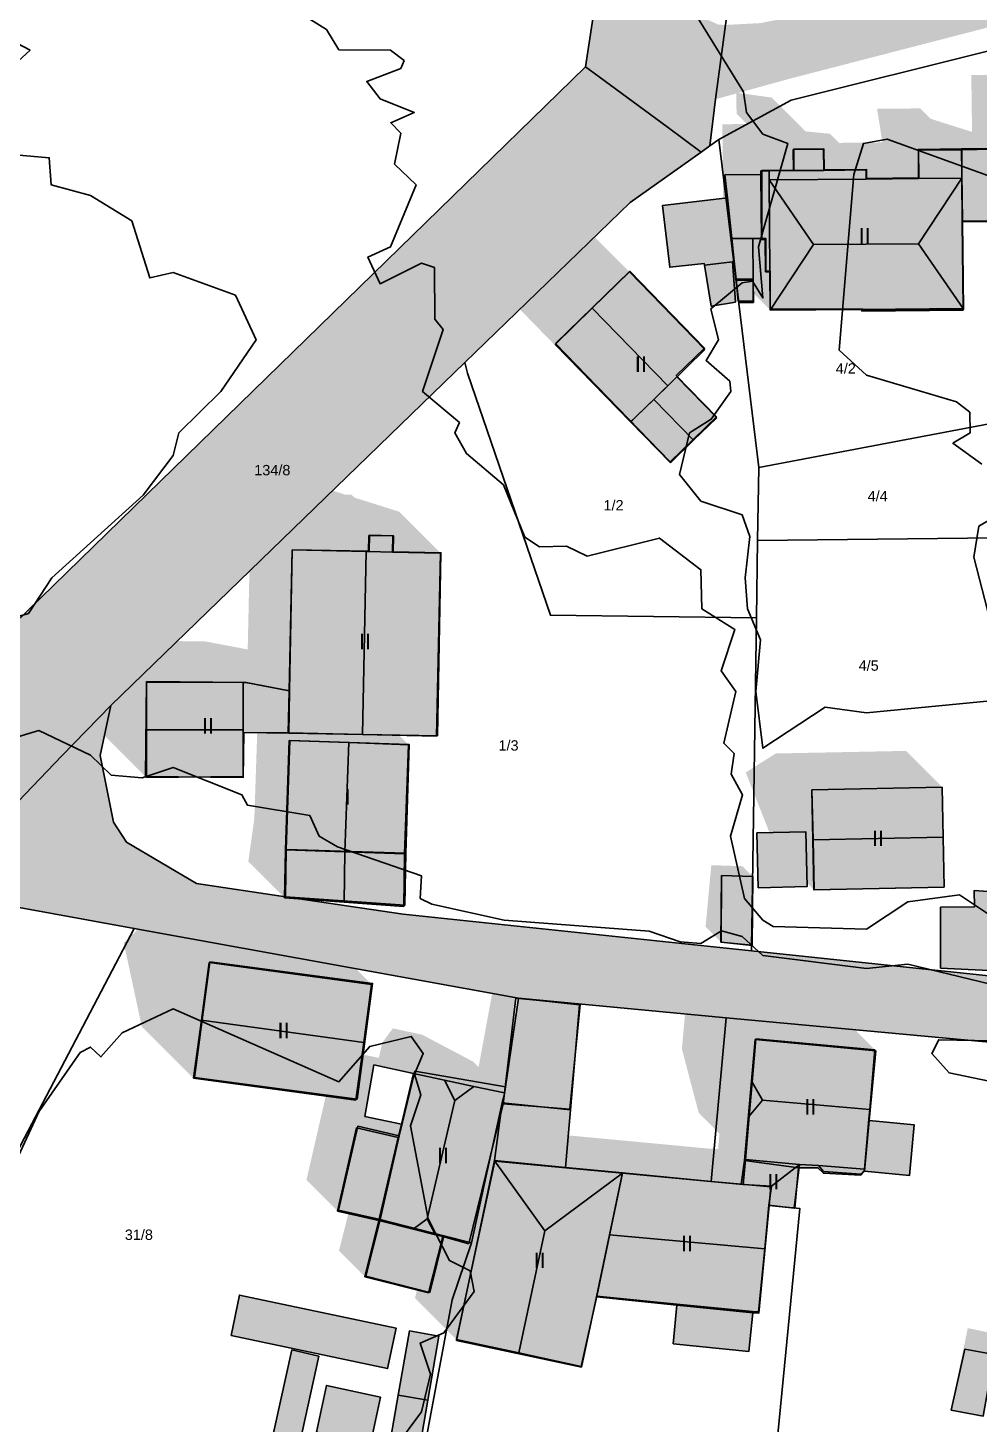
# Model space of a CAD drawing. Header units: millimetres. Extents: x 238 to 3518, y -74 to 2735.
# Drawn here: x 1618.5 to 1710.4, y 1502.4 to 1637.4 of the extents above; entities that cross this region are included whole.
import ezdxf
from ezdxf.enums import TextEntityAlignment as Align

# ---------------------------------------------------------------- set-up
doc = ezdxf.new("R2010")
doc.units = ezdxf.units.MM
for name, color, linetype in [('LP_Flurstueck_bez', 7, 'Continuous'), ('LP_Flurstuecke', 8, 'Continuous'), ('LP_Gebaeude_Dachaufsicht', 9, 'Continuous'), ('LP_Gebaeude_Dachschatten', 253, 'Continuous'), ('LP_Gebaeude_F', 254, 'Continuous'), ('LP_Gebaeude_Geschosszahl', 7, 'Continuous'), ('LP_Gebaeude_Schatten', 7, 'Continuous'), ('LP_Gebaeude_U', 7, 'Continuous'), ('LP_Topographie_Hoehenlinien', 8, 'Continuous'), ('LP_Verkehr_Strassen', 9, 'Continuous'), ('LP_Verkehr_Wege_Plaetze', 252, 'Continuous')]:
    doc.layers.add(name, color=color, linetype=linetype)
doc.styles.get("Standard").update_dxf_attribs({"font": 'arial.ttf'})

msp = doc.modelspace()

# ---------------------------------------------------------------- hatches: boundary and pattern name
at = {"layer": 'LP_Gebaeude_Dachschatten'}
for points in [[(1694.42, 1616.43), (1704.55, 1616.51), (1708.75, 1622.85), (1704.57, 1622.81), (1699.51, 1622.77), (1690.11, 1622.69)], [(1694.42, 1616.43), (1690.11, 1622.69), (1690.19, 1613.8), (1690.22, 1610.1)], [(1683.92, 1606.28), (1676.61, 1613.79), (1673.02, 1610.29), (1680.33, 1602.79)], [(1669.43, 1606.79), (1676.73, 1599.29), (1677.26, 1599.8), (1679.19, 1601.69), (1680.33, 1602.79), (1673.02, 1610.29)], [(1685.05, 1599.68), (1681.2, 1603.64), (1681.07, 1603.52), (1679.19, 1601.69), (1678.97, 1601.46), (1682.82, 1597.51)], [(1676.73, 1599.29), (1680.59, 1595.33), (1682.82, 1597.51), (1678.97, 1601.46), (1677.26, 1599.8), (1676.86, 1599.41)], [(1651.18, 1586.76), (1644.02, 1586.91), (1643.72, 1573.29), (1643.63, 1569.22), (1650.8, 1569.07)], [(1639.29, 1574.08), (1629.94, 1574.13), (1629.94, 1569.52), (1639.29, 1569.53)], [(1643.72, 1568.48), (1643.36, 1557.93), (1649.12, 1557.73), (1649.48, 1568.28)], [(1706.84, 1563.98), (1694.26, 1563.73), (1694.36, 1558.89), (1706.94, 1559.14)], [(1643.36, 1557.93), (1643.28, 1553.28), (1649.04, 1552.86), (1649.12, 1557.73)], [(1651.7, 1544.89), (1636.01, 1547.02), (1635.24, 1541.43), (1650.94, 1539.29)], [(1689.49, 1533.7), (1699.85, 1532.81), (1700.34, 1538.59), (1688.84, 1539.64), (1688.48, 1535.44)], [(1657.06, 1522.23), (1659.75, 1533.68), (1658.75, 1535.65), (1655.74, 1536.28), (1654.59, 1531.38), (1654.27, 1530.11), (1652.41, 1522.07), (1655.7, 1521.24)], [(1659.75, 1533.68), (1661.58, 1535.04), (1658.75, 1535.65)], [(1689.49, 1533.7), (1688.48, 1535.44), (1688.19, 1532.16)], [(1654.27, 1530.11), (1650.25, 1531.04), (1648.4, 1522.99), (1652.41, 1522.07)], [(1668.45, 1521.09), (1663.6, 1527.81), (1659.89, 1510.58), (1665.92, 1509.28)], [(1668.45, 1521.09), (1675.94, 1526.64), (1663.6, 1527.81)], [(1689.69, 1519.32), (1690.1, 1523.57), (1690.34, 1525.4), (1687.61, 1525.54), (1684.47, 1525.84), (1675.94, 1526.64), (1674.7, 1520.7)]]:
    msp.add_hatch(color=253, dxfattribs=at).paths.add_polyline_path(points)
at = {"layer": 'LP_Gebaeude_F'}
for points in [[(1689.41, 1623.59), (1689.42, 1623.2), (1689.43, 1617.03), (1689.79, 1617.03), (1689.79, 1613.88), (1690.21, 1613.88), (1690.22, 1610.2), (1699.1, 1610.23), (1699.11, 1610.07), (1708.91, 1610.19), (1708.8, 1618.69), (1708.72, 1625.69), (1704.55, 1625.64), (1704.59, 1622.88), (1699.54, 1622.82), (1699.53, 1623.7), (1695.44, 1623.66), (1695.41, 1625.69), (1692.5, 1625.66), (1692.52, 1623.63)], [(1708.72, 1625.69), (1708.8, 1618.69), (1711.82, 1618.73), (1711.74, 1624.95), (1711.73, 1625.73)], [(1685.84, 1623.19), (1686.09, 1620.96), (1686.51, 1617.02), (1688.54, 1617.03), (1689.43, 1617.03), (1689.42, 1623.2)], [(1679.8, 1620.23), (1680.52, 1614.25), (1683.84, 1614.61), (1683.86, 1614.46), (1686.57, 1614.78), (1686.74, 1614.82), (1686.51, 1617.02), (1686.09, 1620.96)], [(1686.51, 1617.02), (1686.74, 1614.82), (1686.92, 1613.08), (1688.59, 1613.08), (1688.54, 1617.03)], [(1683.86, 1614.46), (1684.53, 1610.48), (1686.86, 1610.88), (1686.57, 1614.78)], [(1669.46, 1606.86), (1680.57, 1595.44), (1685.03, 1599.78), (1681.15, 1603.77), (1683.88, 1606.43), (1676.65, 1613.86)], [(1686.92, 1613.08), (1687.14, 1610.95), (1688.59, 1610.95), (1688.59, 1613.08)], [(1643.7, 1569.2), (1658.07, 1568.94), (1658.39, 1586.64), (1653.78, 1586.72), (1653.81, 1588.28), (1651.48, 1588.33), (1651.45, 1586.78), (1644.03, 1586.92), (1643.77, 1573.29)], [(1629.84, 1565.02), (1639.29, 1564.92), (1639.35, 1569.27), (1643.7, 1569.2), (1643.77, 1573.29), (1639.56, 1574.08), (1629.94, 1574.18)], [(1643.44, 1557.96), (1655, 1557.59), (1655.34, 1568.09), (1643.78, 1568.47)], [(1694.25, 1563.73), (1694.45, 1554.04), (1707.03, 1554.31), (1706.84, 1563.97)], [(1688.92, 1559.57), (1689.06, 1554.25), (1693.81, 1554.38), (1693.66, 1559.67)], [(1643.37, 1553.38), (1654.92, 1552.57), (1655, 1557.59), (1643.44, 1557.96)], [(1685.45, 1548.99), (1688.43, 1548.69), (1688.54, 1555.33), (1685.53, 1555.42)], [(1706.68, 1552.38), (1706.69, 1546.48), (1712.7, 1546.19), (1712.69, 1553.78), (1709.95, 1553.99), (1709.96, 1552.4)], [(1634.58, 1535.9), (1650.3, 1533.82), (1651.79, 1545), (1636.06, 1547.08)], [(1664.3, 1533.44), (1670.92, 1532.76), (1671.8, 1542.93), (1665.88, 1543.56), (1664.64, 1535), (1664.51, 1534.16)], [(1687.74, 1527.86), (1692.97, 1527.17), (1694.84, 1527.17), (1695.36, 1526.64), (1698.97, 1526.46), (1699.34, 1526.84), (1699.8, 1531.75), (1700.42, 1538.48), (1688.78, 1539.56)], [(1652.51, 1522.16), (1658.69, 1520.6), (1661.36, 1519.92), (1664.3, 1533.44), (1664.51, 1534.16), (1664.64, 1535), (1655.87, 1536.5), (1654.68, 1531.57), (1654.36, 1530.26)], [(1663.59, 1527.89), (1670.45, 1527.21), (1670.92, 1532.76), (1664.3, 1533.44)], [(1648.5, 1523.08), (1652.51, 1522.16), (1654.36, 1530.26), (1650.36, 1531.18)], [(1699.34, 1526.84), (1703.69, 1526.43), (1704.15, 1531.32), (1699.8, 1531.75)], [(1659.89, 1510.47), (1671.98, 1507.9), (1673.43, 1514.71), (1675.95, 1526.68), (1670.45, 1527.21), (1663.59, 1527.89)], [(1687.43, 1525.58), (1690.28, 1525.32), (1690.11, 1523.52), (1692.59, 1523.28), (1692.97, 1527.17), (1687.74, 1527.86)], [(1673.43, 1514.71), (1681.21, 1513.89), (1688.53, 1513.16), (1689.11, 1513.1), (1690.11, 1523.52), (1690.28, 1525.32), (1687.43, 1525.58), (1684.53, 1525.85), (1675.95, 1526.68)], [(1651.13, 1516.68), (1657.31, 1515.12), (1658.69, 1520.6), (1652.51, 1522.16)], [(1638.12, 1510.94), (1653.24, 1507.75), (1654.06, 1511.68), (1638.92, 1514.86)], [(1680.84, 1510.14), (1688.16, 1509.42), (1688.53, 1513.16), (1681.21, 1513.89)], [(1654.27, 1505.19), (1657.13, 1504.69), (1658.2, 1510.9), (1655.35, 1511.4)], [(1641.32, 1497.45), (1650.43, 1495.47), (1651.2, 1499.17), (1644.75, 1500.58), (1646.59, 1508.97), (1643.97, 1509.56)], [(1707.7, 1503.73), (1710.81, 1503.17), (1711.87, 1509.12), (1709.04, 1509.62)], [(1646.37, 1501.61), (1651.59, 1500.47), (1652.56, 1504.98), (1647.35, 1506.13)], [(1653.13, 1498.66), (1656, 1498.14), (1657.13, 1504.69), (1654.27, 1505.19)]]:
    msp.add_hatch(color=254, dxfattribs=at).paths.add_polyline_path(points)
at = {"layer": 'LP_Gebaeude_Schatten'}
for points in [[(1686.97, 1629.09), (1686.95, 1631.12), (1690.38, 1630.65), (1693.65, 1627.38), (1696.01, 1627.15), (1696.88, 1626.27), (1701.07, 1626.31), (1700.55, 1629.57), (1704.73, 1629.6), (1705.73, 1628.6), (1709.73, 1627.33), (1709.73, 1627.67), (1709.66, 1632.82), (1712.31, 1632.86), (1712.3, 1632.93), (1712.3, 1632.93), (1712.83, 1632.99), (1722.34, 1633.47), (1722.35, 1633.47), (1724.85, 1630.97), (1724.84, 1630.97), (1715.83, 1629.99), (1715.63, 1630.88), (1711.66, 1630.82), (1711.73, 1625.67), (1708.73, 1625.6), (1704.55, 1625.57), (1704.57, 1622.81), (1699.51, 1622.77), (1699.51, 1623.65), (1695.4, 1623.61), (1695.38, 1625.65), (1692.45, 1625.62), (1692.47, 1623.59), (1690.11, 1623.57), (1689.32, 1623.56), (1689.32, 1623.16), (1689.38, 1616.94), (1689.74, 1616.94), (1689.76, 1613.79), (1690.19, 1613.8), (1690.22, 1610.1), (1688.6, 1611.72), (1688.59, 1612.99), (1686.92, 1612.97), (1687.18, 1610.84), (1685.68, 1612.34), (1685.42, 1614.47), (1685.85, 1614.47), (1685.72, 1614.6), (1685.69, 1618.3), (1685.61, 1627.19), (1685.61, 1628.07), (1687.97, 1628.09), (1686.97, 1629.09)], [(1672.73, 1603.29), (1665.43, 1610.79), (1666.02, 1617.29), (1672.61, 1617.79), (1676.61, 1613.79), (1669.43, 1606.79), (1676.73, 1599.29), (1680.59, 1595.33), (1676.59, 1599.33), (1672.73, 1603.29)], [(1699.09, 1610.17), (1699.09, 1610.01), (1698.93, 1610.17), (1699.09, 1610.17)], [(1643.68, 1594.26), (1643.9, 1594.25), (1643.9, 1594.26), (1647.73, 1592.71), (1647.73, 1592.71), (1649.1, 1592.27), (1649.76, 1592.26), (1650.05, 1591.97), (1654.35, 1590.61), (1658.35, 1586.61), (1653.73, 1586.71), (1653.76, 1588.26), (1651.43, 1588.31), (1651.4, 1586.76), (1651.4, 1586.75), (1651.18, 1586.76), (1644.02, 1586.91), (1643.72, 1573.29), (1639.53, 1574.08), (1639.29, 1574.08), (1629.94, 1574.13), (1629.93, 1564.91), (1625.93, 1568.91), (1623.44, 1576.02), (1625.94, 1578.13), (1635.29, 1578.08), (1635.53, 1578.08), (1639.72, 1577.29), (1640.02, 1590.91), (1643.68, 1594.26)], [(1643.72, 1568.48), (1643.36, 1557.93), (1643.28, 1553.28), (1639.78, 1556.78), (1640.36, 1560.93), (1640.64, 1569.25), (1643.63, 1569.22), (1650.8, 1569.07), (1654.34, 1568.99), (1655.25, 1568.08), (1643.72, 1568.48)], [(1687.86, 1565.39), (1690.76, 1567.23), (1703.34, 1567.48), (1706.84, 1563.98), (1694.26, 1563.73), (1694.46, 1554.05), (1690.96, 1557.55), (1687.86, 1565.39)], [(1684.53, 1556.43), (1687.55, 1556.33), (1688.55, 1555.33), (1685.53, 1555.43), (1685.48, 1548.99), (1683.98, 1550.49), (1684.53, 1556.43)], [(1627.74, 1548.93), (1631.01, 1552.02), (1647.2, 1549.39), (1651.7, 1544.89), (1636.01, 1547.02), (1634.48, 1535.83), (1629.48, 1540.83), (1627.74, 1548.93)], [(1652.74, 1539.28), (1653.75, 1540.65), (1656.58, 1540.04), (1661.54, 1537.42), (1662.04, 1536.92), (1663.63, 1545.57), (1669.85, 1544.97), (1671.85, 1542.97), (1665.63, 1543.57), (1664.54, 1534.42), (1661.58, 1535.04), (1658.75, 1535.65), (1655.74, 1536.28), (1651.9, 1537.12), (1651.05, 1532.13), (1654.59, 1531.38), (1654.27, 1530.11), (1650.25, 1531.04), (1648.4, 1522.99), (1645.4, 1525.99), (1647.25, 1534.04), (1647.61, 1534.05), (1650.18, 1533.7), (1650.29, 1534.52), (1650.9, 1538.12), (1652.39, 1537.79), (1652.74, 1539.28)], [(1680.97, 1529.34), (1684.11, 1529.04), (1685.19, 1528.99), (1685.32, 1530.46), (1683.32, 1532.46), (1681.69, 1538.66), (1681.98, 1541.94), (1684.84, 1543.64), (1696.34, 1542.59), (1700.34, 1538.59), (1688.84, 1539.64), (1688.48, 1535.44), (1688.19, 1532.16), (1687.82, 1527.96), (1687.61, 1525.54), (1684.47, 1525.84), (1675.94, 1526.64), (1663.6, 1527.81), (1659.89, 1510.58), (1655.89, 1514.58), (1656.09, 1515.37), (1657.2, 1515.09), (1658.57, 1520.52), (1661.1, 1519.82), (1663.82, 1530.96), (1672.44, 1530.14), (1680.97, 1529.34)], [(1694.88, 1527.39), (1695.39, 1526.82), (1694.82, 1527.39), (1694.88, 1527.39)], [(1674.7, 1520.7), (1673.45, 1514.75), (1675.94, 1526.64), (1674.7, 1520.7)], [(1649.45, 1522.75), (1652.41, 1522.07), (1651.04, 1516.64), (1648.54, 1519.14), (1649.45, 1522.75)], [(1712.3, 1511.05), (1714.8, 1508.55), (1711.82, 1509.17), (1710.6, 1503.3), (1708.1, 1505.8), (1709.32, 1511.67), (1712.3, 1511.05)]]:
    msp.add_hatch(color=7, dxfattribs=at).paths.add_polyline_path(points)
at = {"layer": 'LP_Verkehr_Strassen'}
h = msp.add_hatch(color=9, dxfattribs=at)
h.paths.add_polyline_path([(1673.69, 1632.64), (1680.25, 1627.81), (1681.1, 1628.8), (1682.19, 1629.6), (1684.02, 1630.26), (1684.95, 1630.49), (1685.89, 1637.67), (1685.23, 1637.7), (1684.11, 1638.2), (1682.83, 1639.62), (1684.02, 1646.21), (1687.55, 1666.93), (1689.13, 1681.37), (1692.5, 1709.77), (1702.29, 1781.35), (1705.45, 1780.93), (1699.24, 1735.48), (1705.25, 1735.46), (1705.87, 1740.02), (1707.24, 1750.1), (1708.61, 1760.11), (1711.35, 1780.18), (1713.92, 1798.73), (1713.99, 1799.23), (1716.56, 1818.03), (1718.86, 1834.86), (1721.29, 1852.68), (1723.72, 1870.48), (1725.68, 1884.81), (1726.01, 1887.29), (1726.48, 1890.84), (1728.77, 1907.68), (1731.21, 1925.49), (1733.64, 1943.33), (1736.08, 1961.17), (1738.51, 1978.99), (1740.95, 1996.82), (1743.38, 2014.65), (1743.79, 2017.62), (1739.46, 2030.27), (1736.97, 2030.86), (1737.41, 2033.46), (1738.01, 2036.71), (1739.7, 2049.02), (1741.9, 2066.17), (1742.18, 2067.87), (1743.06, 2069.18), (1744.37, 2070.31), (1740.07, 2074.07), (1736.03, 2077.6), (1736.06, 2075.16), (1735.67, 2071.19), (1733.58, 2057.56), (1731.69, 2043.83), (1728.67, 2021.77), (1724, 1988.1), (1721.67, 1970.15), (1716.21, 1929.28), (1708.83, 1874.91), (1708.18, 1870.65), (1707.96, 1869.67), (1706.66, 1869.22), (1704.53, 1869.49), (1704.11, 1866.67), (1703.74, 1863.82), (1704.24, 1863.78), (1705.24, 1863.15), (1705.86, 1862.16), (1706.23, 1860.18), (1698.83, 1806.43), (1696.2, 1784.03), (1694.74, 1782.58), (1693.5, 1781.96), (1692.66, 1782.07), (1691.6, 1774.24), (1692.03, 1774.18), (1693.28, 1773.55), (1693.78, 1771.54), (1685.25, 1702.89), (1677.19, 1647.35), (1675.71, 1637.17), (1674.35, 1633.81)])
h.paths.add_polyline_path([(1706.02, 1802.7), (1706.24, 1805.13), (1707.09, 1810), (1708.15, 1816.78), (1709.42, 1822.3), (1710.9, 1828.13), (1712.18, 1834.06), (1713.74, 1845.83), (1714.72, 1870.19), (1716.39, 1882.82), (1731.44, 1986.51), (1734.42, 2011.48), (1734.67, 2014.34), (1735.14, 2014.89), (1735.84, 2015.17), (1736.65, 2015.26), (1737.42, 2015.22), (1737.62, 2015.17), (1737.8, 2010.53), (1737.12, 2001.34), (1736.32, 1996.46), (1734.41, 1980.1), (1730.98, 1953.39), (1727.27, 1928.68), (1724.46, 1905.54), (1720.71, 1881.85), (1718.76, 1869.86), (1715.62, 1845.76), (1713.97, 1833.85), (1712.27, 1818.92), (1710.59, 1803.54), (1709.85, 1801.85), (1708.7, 1801.1), (1708.21, 1801.18), (1707.43, 1801.3), (1706.47, 1801.52)], flags=0)
h.paths.add_polyline_path([(1705.96, 1835.04), (1706.38, 1839.8), (1707.23, 1844.57), (1708.08, 1847.74), (1708.82, 1848.8), (1709.45, 1849.22), (1710.51, 1849.22), (1710.83, 1847.74), (1710.3, 1843.51), (1709.77, 1838.64), (1709.24, 1836.1), (1708.71, 1834.41), (1707.86, 1833.67), (1706.7, 1833.88)], flags=0)
for points in [[(1684.95, 1630.49), (1691.98, 1632.44), (1711.15, 1637.4), (1790.26, 1657.39), (1961.12, 1701.14), (1963.45, 1700.95), (1965.01, 1700.21), (1965.96, 1698.57), (1974.99, 1700.55), (1975.95, 1702.44), (1977.38, 1703.89), (1979.48, 1704.73), (1982.82, 1705.37), (2008.39, 1706.67), (2070.66, 1709.79), (2097.35, 1711.14), (2100.3, 1711.45), (2103.91, 1712.08), (2108.9, 1713.37), (2114.41, 1714.95), (2118.28, 1716.86), (2121.14, 1718.44), (2122.96, 1719.16), (2125.74, 1719.56), (2128.28, 1719.63), (2131.61, 1719.24), (2133.86, 1718.62), (2136.34, 1717.56), (2138.1, 1716.53), (2140.74, 1715.43), (2144.02, 1714.64), (2147.73, 1714.7), (2159.2, 1716.02), (2151.7, 1720.1), (2147.65, 1719.4), (2144.23, 1719.56), (2141.69, 1720.51), (2139.63, 1722.02), (2138.36, 1723.86), (2137.87, 1725.4), (2137.57, 1727.59), (2130.34, 1733.9), (2127.01, 1729.79), (2123.6, 1726.38), (2118.67, 1723.05), (2113.52, 1720.45), (2108.36, 1718.52), (2102.64, 1717.02), (2095.81, 1716.06), (2049.86, 1714.95), (2047, 1715.11), (2045.17, 1715.59), (2043.91, 1716.77), (2031.69, 1716.13), (2030.92, 1714.55), (2029.38, 1713.76), (2026.84, 1713.21), (1985.72, 1710.9), (1981.67, 1710.59), (1978.26, 1709.63), (1975.09, 1708.13), (1972.39, 1706.54), (1970.08, 1705.9), (1967.47, 1705.82), (1964.93, 1706.22), (1962.15, 1706.62), (1959.45, 1706.22), (1919.84, 1696.14), (1863.25, 1681.68), (1859.67, 1681.14), (1856.58, 1681.61), (1853.98, 1682.73), (1839.81, 1679.19), (1839.04, 1677.79), (1837.64, 1675.9), (1835.03, 1674.06), (1831.33, 1672.79), (1805.91, 1666.39), (1803.83, 1667.04), (1802.59, 1668.16), (1802.02, 1669.78), (1806.03, 1699.66), (1808.04, 1714.67), (1798.34, 1715.97), (1797.7, 1716.8), (1800.46, 1737.85), (1797.09, 1738.3), (1796.02, 1730.37), (1791.76, 1698.65), (1798.7, 1697.66), (1794.71, 1667.95), (1794.24, 1666.23), (1792.96, 1664.5), (1791.26, 1662.82), (1767.65, 1656.75), (1765.53, 1657.17), (1763.87, 1658.36), (1763.39, 1660.12), (1759.74, 1659.21), (1759.41, 1657.63), (1758.11, 1655.82), (1756.01, 1654.09), (1694.02, 1638.79), (1689.27, 1637.85), (1685.89, 1637.67)], [(1578.63, 1539.11), (1581.72, 1534.1), (1583.34, 1535.69), (1598.32, 1549.19), (1611.91, 1561.45), (1614.65, 1559.61), (1621.77, 1566.99), (1621.46, 1568.62), (1621.44, 1570.25), (1631.36, 1579.86), (1657.79, 1605.48), (1670.58, 1617.81), (1677.8, 1624.6), (1679.28, 1626.66), (1680.25, 1627.81), (1673.69, 1632.64), (1672.82, 1631.11), (1670.76, 1628.5), (1668.41, 1625.87), (1660.11, 1617.67), (1640.61, 1598.42), (1617.19, 1576.05), (1615.82, 1578.48), (1612.38, 1574.85), (1613.69, 1572.56), (1601.88, 1561.15), (1591.5, 1551.12), (1589.91, 1552.97), (1587.68, 1550.29), (1589.16, 1548.49), (1582.27, 1542.35)], [(1609.11, 1553.88), (1628.76, 1550.31), (1665.88, 1543.56), (1685.96, 1541.66), (1724.32, 1538.11), (1755.14, 1534.34), (1758.15, 1534.11), (1765.53, 1533.55), (1785.7, 1532.82), (1806.06, 1532.61), (1810.79, 1530.14), (1812.42, 1527.29), (1818.02, 1503.43), (1821.26, 1505.19), (1825.87, 1508.05), (1835.96, 1507.86), (1835.88, 1512.09), (1835.74, 1518.85), (1835.39, 1528.42), (1835.83, 1543.96), (1840.98, 1546.68), (1850.61, 1557.72), (1855.92, 1562.18), (1862.39, 1565.5), (1874.13, 1571.54), (1893.69, 1578.3), (1894.23, 1578.47), (1909.17, 1583.09), (1920.39, 1585.74), (1926.68, 1587.23), (1946.69, 1591.74), (1966.45, 1596.19), (1978.05, 1598.92), (1979.84, 1599.34), (1988.92, 1601.57), (1998.7, 1603.73), (2002.23, 1604.49), (2020.15, 1608.36), (2038.67, 1612.37), (2060.99, 1617.18), (2071.81, 1618.28), (2083.87, 1620.42), (2088.88, 1620.02), (2104.29, 1618.77), (2130.51, 1616.65), (2139.07, 1615.96), (2174.74, 1610.85), (2199.43, 1607.25), (2201.85, 1606.9), (2206.91, 1606.16), (2226.72, 1603.28), (2247.86, 1600.33), (2269, 1597.34), (2271.48, 1596.91), (2307.37, 1592.02), (2341.79, 1587.34), (2362.82, 1587.02), (2404.54, 1586.39), (2466.34, 1570.98), (2581.2, 1557.61), (2583.12, 1557.02), (2584.44, 1556.05), (2585.01, 1554.67), (2594.07, 1560.8), (2573.39, 1563.3), (2565.05, 1564.26), (2556.47, 1565.25), (2553, 1565.65), (2522.27, 1569.28), (2498.87, 1572.05), (2476.72, 1575.06), (2466.31, 1577.36), (2458.22, 1579.5), (2433.87, 1585.97), (2404.77, 1593.69), (2387.72, 1593.9), (2382.57, 1593.95), (2372.74, 1594.05), (2367.76, 1594.1), (2362.76, 1594.16), (2339.62, 1594.41), (2320.35, 1597.06), (2286.61, 1601.71), (2271.84, 1603.69), (2251.99, 1606.47), (2220.01, 1610.84), (2198.93, 1613.74), (2193.92, 1614.39), (2152.77, 1619.81), (2129.47, 1622.89), (2099.32, 1627.34), (2071.45, 1623.47), (2063.48, 1622.36), (2037.99, 1617.57), (2013.25, 1612.81), (1997.89, 1609.85), (1986.96, 1607.53), (1984.68, 1606.1), (1974.51, 1604.18), (1973.28, 1603.95), (1962.21, 1602), (1948.59, 1599.21), (1934.4, 1596.33), (1905.2, 1590.33), (1903.43, 1589.63), (1877.51, 1580.85), (1870.23, 1578.12), (1862.9, 1576.03), (1847.52, 1566.2), (1841.81, 1559.13), (1829.44, 1551.51), (1817.11, 1543.42), (1812.27, 1541.85), (1805.65, 1540.85), (1796.74, 1541.36), (1787.97, 1539.2), (1763.63, 1540.11), (1754.78, 1540.44), (1746.13, 1541.25), (1736.13, 1542.33), (1728.03, 1543.2), (1727.52, 1543.28), (1718.55, 1544.76), (1713.52, 1545.59), (1712.87, 1545.57), (1688.42, 1548.15), (1654.75, 1551.69), (1643.37, 1553.38), (1634.78, 1554.65), (1628, 1558.67), (1626.74, 1560.58), (1625.46, 1567.02), (1626.48, 1571.86), (1621.77, 1566.99), (1614.65, 1559.61)]]:
    msp.add_hatch(color=9, dxfattribs=at).paths.add_polyline_path(points)
at = {"layer": 'LP_Verkehr_Wege_Plaetze'}
for points in [[(1672.36, 1633.61), (1673.69, 1632.64), (1674.35, 1633.81), (1675.71, 1637.17), (1677.19, 1647.35), (1685.25, 1702.89), (1693.78, 1771.54), (1693.28, 1773.55), (1692.03, 1774.18), (1691.6, 1774.24), (1691.16, 1771.03), (1686.1, 1733.67), (1683.68, 1715.84), (1681.64, 1700.85), (1680.97, 1695.87), (1679.43, 1684.52), (1673.67, 1642.1)], [(1615.82, 1578.48), (1617.19, 1576.05), (1640.61, 1598.42), (1660.11, 1617.67), (1668.41, 1625.87), (1670.76, 1628.5), (1672.82, 1631.11), (1673.69, 1632.64), (1672.36, 1633.61)], [(1680.25, 1627.81), (1683.55, 1625.38), (1684.4, 1625.98), (1684.95, 1630.49), (1684.02, 1630.26), (1682.19, 1629.6), (1681.1, 1628.8)], [(1621.44, 1570.25), (1621.46, 1568.62), (1621.77, 1566.99), (1626.48, 1571.86), (1660.7, 1605.03), (1676.7, 1620.52), (1683.55, 1625.38), (1680.25, 1627.81), (1679.28, 1626.66), (1677.8, 1624.6), (1670.58, 1617.81), (1657.79, 1605.48), (1631.36, 1579.86)]]:
    msp.add_hatch(color=252, dxfattribs=at).paths.add_polyline_path(points)

# ---------------------------------------------------------------- linework, layer by layer
at = {"layer": 'LP_Flurstuecke', "color": 8}
for points in [[(1578.05, 1649.59), (1596.43, 1612.99), (1615.82, 1578.48), (1672.36, 1633.61), (1673.67, 1642.1), (1631.41, 1648.39), (1637.07, 1690.8), (1679.43, 1684.52), (1680.97, 1695.87), (1681.64, 1700.85), (1683.68, 1715.84), (1686.1, 1733.67), (1661.83, 1737.01), (1637.56, 1740.36), (1613.3, 1743.7), (1594.3, 1746.32), (1591.44, 1729.39), (1589.09, 1715.37), (1588.78, 1713.77), (1578.93, 1654.85)], [(1685.26, 1626.59), (1689.11, 1594.87), (1712.07, 1599.23), (1711.62, 1635.22), (1692.25, 1630.4)], [(1577.59, 1540.8), (1578.63, 1539.11), (1581.72, 1534.1), (1584.51, 1529.67), (1609.11, 1553.88), (1614.65, 1559.61), (1621.77, 1566.99), (1626.48, 1571.86), (1660.7, 1605.03), (1676.7, 1620.52), (1683.55, 1625.38), (1680.25, 1627.81), (1673.69, 1632.64), (1672.36, 1633.61), (1615.82, 1578.48), (1612.38, 1574.85), (1600.71, 1563.48), (1589.91, 1552.97), (1587.68, 1550.29)], [(1660.7, 1605.03), (1660.95, 1603.99), (1668.98, 1580.59), (1688.89, 1580.35), (1689, 1587.81), (1689.11, 1594.87), (1685.26, 1626.59), (1684.4, 1625.98), (1683.55, 1625.38), (1676.7, 1620.52)], [(1625.46, 1567.02), (1626.74, 1560.58), (1628, 1558.67), (1634.78, 1554.65), (1643.37, 1553.38), (1654.75, 1551.69), (1688.42, 1548.15), (1688.89, 1580.35), (1668.98, 1580.59), (1660.95, 1603.99), (1660.7, 1605.03), (1626.48, 1571.86)], [(1689, 1587.81), (1712.2, 1588.07), (1712.07, 1599.23), (1689.11, 1594.87)], [(1688.42, 1548.15), (1712.87, 1545.57), (1712.2, 1588.07), (1689, 1587.81), (1688.89, 1580.35)], [(1584.51, 1529.67), (1606.34, 1507.6), (1606.8, 1508.48), (1628.76, 1550.31), (1609.11, 1553.88)], [(1606.34, 1507.6), (1613.06, 1500.88), (1616.8, 1497.37), (1619.52, 1495.08), (1621.01, 1493.99), (1622.95, 1492.95), (1653.27, 1481.14), (1659.47, 1514.4), (1661.36, 1519.92), (1664.3, 1533.44), (1664.51, 1534.16), (1665.88, 1543.56), (1628.76, 1550.31), (1606.8, 1508.48)], [(1653.27, 1481.14), (1669.55, 1474.94), (1688.88, 1479.91), (1693.1, 1523.23), (1690.11, 1523.52), (1690.28, 1525.32), (1687.43, 1525.58), (1684.53, 1525.85), (1685.96, 1541.66), (1665.88, 1543.56), (1664.51, 1534.16), (1664.3, 1533.44), (1661.36, 1519.92), (1659.47, 1514.4)], [(1684.53, 1525.85), (1687.43, 1525.58), (1690.28, 1525.32), (1690.11, 1523.52), (1693.1, 1523.23), (1688.88, 1479.91), (1695.57, 1481.61), (1697.53, 1482.14), (1699.47, 1482.43), (1707.52, 1482.84), (1712.53, 1482.76), (1724.32, 1538.11), (1685.96, 1541.66)]]:
    msp.add_lwpolyline(points, close=True, dxfattribs=at)
for points in [[(1686.1, 1733.67), (1683.68, 1715.84), (1681.64, 1700.85), (1680.97, 1695.87), (1679.43, 1684.52), (1673.67, 1642.1), (1672.36, 1633.61), (1673.69, 1632.64), (1680.25, 1627.81), (1683.55, 1625.38), (1684.4, 1625.98), (1684.95, 1630.49), (1685.89, 1637.67), (1687.73, 1651.04), (1691.8, 1681.02), (1695.45, 1707.75), (1699.24, 1735.48)], [(1710.7, 1647.01), (1693.78, 1642.75), (1687.73, 1651.04), (1685.89, 1637.67), (1684.95, 1630.49), (1684.4, 1625.98), (1685.26, 1626.59), (1692.25, 1630.4), (1711.62, 1635.22)], [(1712.87, 1545.57), (1688.42, 1548.15), (1654.75, 1551.69), (1643.37, 1553.38), (1634.78, 1554.65), (1628, 1558.67), (1626.74, 1560.58), (1625.46, 1567.02), (1626.48, 1571.86), (1621.77, 1566.99), (1614.65, 1559.61), (1609.11, 1553.88), (1628.76, 1550.31), (1665.88, 1543.56), (1685.96, 1541.66), (1724.32, 1538.11)]]:
    msp.add_lwpolyline(points, dxfattribs=at)
at = {"layer": 'LP_Gebaeude_Dachaufsicht', "color": 9}
for p, q in [((1692.45, 1625.62, 79.65), (1695.38, 1625.65, 79.65)), ((1692.45, 1625.62, 79.65), (1692.47, 1623.59, 79.65)), ((1695.38, 1625.65, 79.65), (1695.4, 1623.61, 79.65)), ((1704.55, 1625.57, 78.21), (1708.73, 1625.6, 78.21)), ((1704.55, 1625.57, 78.21), (1704.57, 1622.81, 78.21)), ((1708.73, 1625.6, 77.52), (1711.73, 1625.67, 74.97)), ((1708.73, 1625.6, 78.21), (1708.75, 1622.85, 78.21)), ((1708.73, 1625.6, 77.52), (1708.79, 1618.63, 77.54)), ((1689.32, 1623.56, 76.78), (1690.11, 1623.57, 76.78)), ((1689.32, 1623.56, 76.78), (1689.32, 1623.16, 76.78)), ((1689.32, 1623.16, 76.78), (1689.38, 1616.94, 76.78)), ((1690.11, 1623.57, 78.21), (1692.47, 1623.59, 78.21)), ((1690.11, 1623.57, 78.21), (1690.11, 1622.69, 78.21)), ((1690.11, 1623.57, 76.78), (1690.11, 1622.69, 76.78)), ((1690.11, 1622.69, 78.21), (1699.51, 1622.77, 78.21)), ((1690.11, 1622.69, 76.78), (1690.19, 1613.8, 76.78)), ((1690.11, 1622.69, 78.21), (1694.42, 1616.43, 80.66)), ((1690.11, 1622.69, 78.21), (1690.19, 1613.8, 78.21)), ((1692.47, 1623.59, 78.21), (1692.77, 1623.59, 78.21)), ((1692.47, 1623.59, 79.65), (1692.77, 1623.59, 79.65)), ((1692.77, 1623.59, 78.21), (1695.4, 1623.61, 78.21)), ((1692.77, 1623.59, 79.65), (1695.4, 1623.61, 79.65)), ((1695.4, 1623.61, 78.21), (1699.51, 1623.65, 78.21)), ((1699.51, 1623.65, 78.21), (1699.51, 1622.77, 78.21)), ((1699.51, 1622.77, 78.21), (1704.57, 1622.81, 78.21)), ((1704.55, 1616.51, 80.66), (1708.75, 1622.85, 78.21)), ((1704.57, 1622.81, 78.21), (1708.75, 1622.85, 78.21)), ((1708.75, 1622.85, 78.21), (1708.79, 1618.63, 78.21)), ((1708.79, 1618.63, 77.54), (1711.82, 1618.68, 74.97)), ((1708.79, 1618.63, 78.21), (1708.86, 1610.26, 78.21)), ((1689.38, 1616.94, 76.78), (1689.74, 1616.94, 76.78)), ((1689.74, 1616.94, 76.78), (1689.76, 1613.79, 76.78)), ((1690.22, 1610.1, 78.21), (1694.42, 1616.43, 80.66)), ((1694.42, 1616.43, 80.66), (1704.55, 1616.51, 80.66)), ((1704.55, 1616.51, 80.66), (1708.86, 1610.26, 78.21)), ((1673.02, 1610.29, 81.14), (1676.61, 1613.79, 77.21)), ((1676.61, 1613.79, 77.21), (1683.92, 1606.28, 77.21)), ((1689.76, 1613.79, 76.78), (1690.19, 1613.8, 76.78)), ((1690.19, 1613.8, 78.21), (1690.22, 1610.1, 78.21)), ((1686.92, 1612.97, 74.26), (1688.59, 1612.99, 74.26)), ((1686.92, 1612.97, 74.26), (1687.18, 1610.84, 74.26)), ((1688.59, 1612.99, 74.26), (1688.61, 1610.85, 74.26)), ((1687.18, 1610.84, 74.26), (1688.61, 1610.85, 74.26)), ((1669.43, 1606.79, 77.21), (1673.02, 1610.29, 81.14)), ((1673.02, 1610.29, 81.14), (1680.33, 1602.79, 81.14)), ((1690.22, 1610.1, 78.21), (1699.09, 1610.17, 78.21)), ((1699.09, 1610.17, 78.21), (1708.86, 1610.26, 78.21)), ((1699.09, 1610.17, 78.21), (1699.09, 1610.01, 78.21)), ((1699.09, 1610.01, 78.21), (1708.86, 1610.1, 78.21)), ((1708.86, 1610.26, 78.21), (1708.86, 1610.1, 78.21)), ((1669.43, 1606.79, 77.21), (1676.73, 1599.29, 77.21)), ((1680.33, 1602.79, 81.14), (1683.92, 1606.28, 77.21)), ((1679.19, 1601.69, 79.9), (1681.07, 1603.52, 77.21)), ((1679.19, 1601.69, 79.9), (1680.33, 1602.79, 81.14)), ((1681.07, 1603.52, 77.21), (1681.2, 1603.64, 77.03)), ((1681.2, 1603.64, 77.03), (1685.05, 1599.68, 77.03)), ((1677.26, 1599.8, 77.78), (1679.19, 1601.69, 79.9)), ((1677.26, 1599.8, 77.78), (1678.97, 1601.46, 80.23)), ((1678.97, 1601.46, 80.23), (1679.19, 1601.69, 79.9)), ((1678.97, 1601.46, 80.23), (1682.82, 1597.51, 80.23)), ((1676.73, 1599.29, 77.21), (1677.26, 1599.8, 77.78)), ((1676.86, 1599.41, 77.21), (1677.26, 1599.8, 77.78)), ((1682.82, 1597.51, 80.23), (1685.05, 1599.68, 77.03)), ((1676.73, 1599.29, 77.03), (1676.86, 1599.41, 77.21)), ((1676.73, 1599.29, 77.03), (1680.59, 1595.33, 77.03)), ((1680.59, 1595.33, 77.03), (1682.82, 1597.51, 80.23)), ((1651.4, 1586.76, 76.31), (1651.43, 1588.31, 76.31)), ((1651.43, 1588.31, 76.31), (1653.76, 1588.26, 76.31)), ((1653.73, 1586.71, 76.31), (1653.76, 1588.26, 76.31)), ((1643.72, 1573.29, 76.31), (1644.02, 1586.91, 76.31)), ((1644.02, 1586.91, 76.31), (1651.18, 1586.76, 81.16)), ((1650.8, 1569.07, 81.16), (1651.18, 1586.76, 81.16)), ((1651.18, 1586.76, 81.16), (1651.4, 1586.75, 81.01)), ((1651.4, 1586.76, 81.01), (1653.73, 1586.71, 79.43)), ((1651.4, 1586.76, 76.31), (1653.73, 1586.71, 76.31)), ((1653.73, 1586.71, 79.43), (1658.35, 1586.61, 76.31)), ((1657.96, 1568.91, 76.31), (1658.35, 1586.61, 76.31)), ((1629.94, 1574.13, 76), (1639.29, 1574.08, 76)), ((1629.94, 1569.52, 79.29), (1629.94, 1574.13, 76)), ((1639.29, 1569.27, 76), (1639.29, 1574.08, 76)), ((1639.29, 1569.53, 79.29), (1639.29, 1574.08, 76)), ((1639.29, 1574.08, 76), (1639.53, 1574.08, 76)), ((1639.53, 1574.08, 76), (1643.72, 1573.29, 76)), ((1643.63, 1569.22, 76.31), (1643.72, 1573.29, 76.31)), ((1643.63, 1569.22, 76), (1643.72, 1573.29, 76)), ((1629.93, 1564.91, 76), (1629.94, 1569.52, 79.29)), ((1629.94, 1569.52, 79.29), (1639.29, 1569.53, 79.29)), ((1639.28, 1564.99, 76), (1639.29, 1569.53, 79.29)), ((1639.29, 1569.27, 76), (1643.63, 1569.22, 76)), ((1643.63, 1569.22, 76.31), (1650.8, 1569.07, 81.16)), ((1650.8, 1569.07, 81.16), (1657.96, 1568.91, 76.31)), ((1643.36, 1557.93, 74.28), (1643.72, 1568.48, 74.28)), ((1643.72, 1568.48, 74.28), (1649.48, 1568.28, 79.94)), ((1649.12, 1557.73, 79.94), (1649.48, 1568.28, 79.94)), ((1649.48, 1568.28, 79.94), (1655.25, 1568.08, 74.28)), ((1654.88, 1557.53, 74.28), (1655.25, 1568.08, 74.28)), ((1629.93, 1564.91, 76), (1639.28, 1564.99, 76)), ((1694.26, 1563.73, 76.55), (1706.84, 1563.98, 76.55)), ((1694.26, 1563.73, 76.55), (1694.36, 1558.89, 80.97)), ((1706.84, 1563.98, 76.55), (1706.94, 1559.14, 80.97)), ((1643.28, 1553.28, 74.28), (1643.36, 1557.93, 74.28)), ((1643.36, 1557.93, 74.28), (1649.12, 1557.73, 79.94)), ((1694.36, 1558.89, 80.97), (1706.94, 1559.14, 80.97)), ((1694.36, 1558.89, 80.97), (1694.46, 1554.05, 76.55)), ((1706.94, 1559.14, 80.97), (1707.03, 1554.31, 76.55)), ((1649.04, 1552.86, 79.94), (1649.12, 1557.73, 79.94)), ((1649.12, 1557.73, 79.94), (1654.88, 1557.53, 74.28)), ((1654.8, 1552.43, 74.28), (1654.88, 1557.53, 74.28)), ((1685.48, 1548.99, 72.44), (1685.53, 1555.43, 72.44)), ((1685.53, 1555.43, 72.44), (1688.55, 1555.33, 72.44)), ((1688.49, 1548.68, 72.44), (1688.55, 1555.33, 72.44)), ((1694.46, 1554.05, 76.55), (1707.03, 1554.31, 76.55)), ((1643.28, 1553.28, 74.28), (1649.04, 1552.86, 79.94)), ((1649.04, 1552.86, 79.94), (1654.8, 1552.43, 74.28)), ((1685.48, 1548.99, 72.44), (1688.49, 1548.68, 72.44)), ((1635.24, 1541.43, 79.55), (1636.01, 1547.02, 76.04)), ((1636.01, 1547.02, 76.04), (1651.7, 1544.89, 76.04)), ((1650.94, 1539.29, 79.55), (1651.7, 1544.89, 76.04)), ((1664.54, 1534.42, 72.64), (1665.63, 1543.57, 72.64)), ((1665.63, 1543.57, 72.64), (1671.85, 1542.97, 72.64)), ((1670.86, 1532.83, 72.64), (1671.85, 1542.97, 72.64)), ((1634.48, 1535.83, 76.04), (1635.24, 1541.43, 79.55)), ((1635.24, 1541.43, 79.55), (1650.94, 1539.29, 79.55)), ((1650.18, 1533.7, 76.04), (1650.94, 1539.29, 79.55)), ((1688.48, 1535.44, 79.14), (1688.84, 1539.64, 75.74)), ((1688.84, 1539.64, 75.74), (1700.34, 1538.59, 75.74)), ((1699.85, 1532.81, 80.47), (1700.34, 1538.59, 75.74)), ((1651.05, 1532.13, 70.64), (1651.9, 1537.12, 70.64)), ((1651.9, 1537.12, 70.64), (1655.74, 1536.28, 70.64)), ((1654.59, 1531.38, 73.38), (1655.74, 1536.28, 73.39)), ((1654.59, 1531.38, 70.64), (1655.74, 1536.28, 70.64)), ((1655.74, 1536.28, 73.39), (1658.75, 1535.65, 76.44)), ((1634.48, 1535.83, 76.04), (1650.18, 1533.7, 76.04)), ((1658.75, 1535.65, 76.44), (1659.75, 1533.68, 77.85)), ((1658.75, 1535.65, 76.44), (1661.58, 1535.04, 76.39)), ((1659.75, 1533.68, 77.85), (1661.58, 1535.04, 76.39)), ((1661.58, 1535.04, 76.39), (1664.54, 1534.42, 73.39)), ((1688.19, 1532.16, 79.14), (1688.48, 1535.44, 79.14)), ((1688.48, 1535.44, 79.14), (1689.49, 1533.7, 80.47)), ((1657.06, 1522.23, 77.85), (1659.75, 1533.68, 77.85)), ((1664.41, 1533.37, 73.27), (1664.54, 1534.42, 73.39)), ((1664.41, 1533.37, 72.64), (1664.54, 1534.42, 72.64)), ((1688.19, 1532.16, 79.14), (1689.49, 1533.7, 80.47)), ((1689.49, 1533.7, 80.47), (1699.85, 1532.81, 80.47)), ((1661.1, 1519.82, 73.39), (1664.41, 1533.37, 73.27)), ((1664.41, 1533.37, 72.64), (1670.86, 1532.83, 72.64)), ((1699.77, 1531.87, 79.7), (1699.85, 1532.81, 80.47)), ((1648.4, 1522.99, 72.78), (1650.25, 1531.04, 72.78)), ((1650.25, 1531.04, 72.78), (1654.27, 1530.11, 74.62)), ((1651.05, 1532.13, 70.64), (1654.59, 1531.38, 70.64)), ((1654.27, 1530.11, 73.36), (1654.59, 1531.38, 73.38)), ((1687.82, 1527.96, 75.74), (1688.19, 1532.16, 79.14)), ((1699.35, 1527.03, 75.74), (1699.77, 1531.87, 79.7)), ((1652.41, 1522.07, 73.39), (1654.27, 1530.11, 73.36)), ((1652.41, 1522.07, 74.62), (1654.27, 1530.11, 74.62)), ((1659.89, 1510.58, 74.44), (1663.6, 1527.81, 74.44)), ((1663.6, 1527.81, 74.44), (1675.94, 1526.64, 74.44)), ((1663.6, 1527.81, 74.44), (1668.45, 1521.09, 80.45)), ((1687.61, 1525.54, 72.85), (1687.82, 1527.96, 72.85)), ((1687.82, 1527.96, 75.74), (1693.06, 1527.48, 75.69)), ((1687.82, 1527.96, 72.85), (1693.06, 1527.48, 72.85)), ((1690.34, 1525.4, 75.38), (1693.06, 1527.48, 75.38)), ((1690.34, 1525.4, 72.85), (1693.06, 1527.48, 72.85)), ((1692.53, 1523.26, 75.38), (1693.06, 1527.48, 75.38)), ((1693.06, 1527.48, 75.69), (1694.88, 1527.39, 75.74)), ((1694.88, 1527.39, 75.74), (1699.35, 1527.03, 75.74)), ((1694.88, 1527.39, 75.74), (1695.39, 1526.82, 75.74)), ((1695.39, 1526.82, 75.74), (1698.97, 1526.54, 75.74)), ((1698.97, 1526.54, 75.74), (1699.34, 1526.94, 75.74)), ((1699.34, 1526.94, 75.74), (1699.35, 1527.03, 75.74)), ((1668.45, 1521.09, 80.45), (1675.94, 1526.64, 74.44)), ((1673.45, 1514.75, 74.39), (1675.94, 1526.64, 74.44)), ((1674.7, 1520.7, 80.4), (1675.94, 1526.64, 74.5)), ((1675.94, 1526.64, 74.5), (1684.47, 1525.84, 74.57)), ((1684.47, 1525.84, 74.57), (1687.61, 1525.54, 74.59)), ((1687.61, 1525.54, 74.59), (1690.34, 1525.4, 74.5)), ((1687.61, 1525.54, 72.85), (1690.34, 1525.4, 72.85)), ((1690.1, 1523.57, 76.28), (1690.34, 1525.4, 74.5)), ((1690.1, 1523.57, 75.38), (1690.34, 1525.4, 75.38)), ((1648.4, 1522.99, 72.78), (1652.41, 1522.07, 74.62)), ((1689.69, 1519.32, 80.4), (1690.1, 1523.57, 76.28)), ((1690.1, 1523.57, 75.38), (1692.53, 1523.26, 75.38)), ((1651.04, 1516.64, 72.28), (1652.41, 1522.07, 72.28)), ((1652.41, 1522.07, 72.28), (1658.57, 1520.52, 72.28)), ((1652.41, 1522.07, 73.39), (1655.7, 1521.24, 76.76)), ((1655.7, 1521.24, 76.76), (1657.06, 1522.23, 77.85)), ((1657.06, 1522.23, 77.85), (1657.86, 1520.7, 76.73)), ((1655.7, 1521.24, 76.76), (1657.86, 1520.7, 76.73)), ((1657.2, 1515.09, 72.28), (1658.57, 1520.52, 72.28)), ((1657.86, 1520.7, 76.73), (1658.57, 1520.52, 76)), ((1658.57, 1520.52, 76), (1661.1, 1519.82, 73.39)), ((1665.92, 1509.28, 80.45), (1668.45, 1521.09, 80.45)), ((1673.45, 1514.75, 74.5), (1674.7, 1520.7, 80.4)), ((1674.7, 1520.7, 80.4), (1689.69, 1519.32, 80.4)), ((1689.1, 1513.23, 74.5), (1689.69, 1519.32, 80.4)), ((1651.04, 1516.64, 72.28), (1657.2, 1515.09, 72.28)), ((1671.95, 1507.97, 74.44), (1673.45, 1514.75, 74.39)), ((1673.45, 1514.75, 74.5), (1681.2, 1514, 74.5)), ((1681.2, 1514, 74.5), (1688.51, 1513.29, 74.5)), ((1688.51, 1513.29, 74.5), (1689.1, 1513.23, 74.5)), ((1659.89, 1510.58, 74.44), (1665.92, 1509.28, 80.45)), ((1665.92, 1509.28, 80.45), (1671.95, 1507.97, 74.44))]:
    msp.add_line(p, q, dxfattribs=at)
at = {"layer": 'LP_Gebaeude_U', "color": 7}
for points in [[(1689.41, 1623.59), (1689.42, 1623.2), (1689.43, 1617.03), (1689.79, 1617.03), (1689.79, 1613.88), (1690.21, 1613.88), (1690.22, 1610.2), (1699.1, 1610.23), (1699.11, 1610.07), (1708.91, 1610.19), (1708.8, 1618.69), (1708.72, 1625.69), (1704.55, 1625.64), (1704.59, 1622.88), (1699.54, 1622.82), (1699.53, 1623.7), (1695.44, 1623.66), (1695.41, 1625.69), (1692.5, 1625.66), (1692.52, 1623.63)], [(1708.72, 1625.69), (1708.8, 1618.69), (1711.82, 1618.73), (1711.74, 1624.95), (1711.73, 1625.73)], [(1685.84, 1623.19), (1686.09, 1620.96), (1686.51, 1617.02), (1688.54, 1617.03), (1689.43, 1617.03), (1689.42, 1623.2)], [(1679.8, 1620.23), (1680.52, 1614.25), (1683.84, 1614.61), (1683.86, 1614.46), (1686.57, 1614.78), (1686.74, 1614.82), (1686.51, 1617.02), (1686.09, 1620.96)], [(1686.51, 1617.02), (1686.74, 1614.82), (1686.92, 1613.08), (1688.59, 1613.08), (1688.54, 1617.03)], [(1683.86, 1614.46), (1684.53, 1610.48), (1686.86, 1610.88), (1686.57, 1614.78)], [(1669.46, 1606.86), (1680.57, 1595.44), (1685.03, 1599.78), (1681.15, 1603.77), (1683.88, 1606.43), (1676.65, 1613.86)], [(1686.92, 1613.08), (1687.14, 1610.95), (1688.59, 1610.95), (1688.59, 1613.08)], [(1643.7, 1569.2), (1658.07, 1568.94), (1658.39, 1586.64), (1653.78, 1586.72), (1653.81, 1588.28), (1651.48, 1588.33), (1651.45, 1586.78), (1644.03, 1586.92), (1643.77, 1573.29)], [(1629.84, 1565.02), (1639.29, 1564.92), (1639.35, 1569.27), (1643.7, 1569.2), (1643.77, 1573.29), (1639.56, 1574.08), (1629.94, 1574.18)], [(1643.44, 1557.96), (1655, 1557.59), (1655.34, 1568.09), (1643.78, 1568.47)], [(1694.25, 1563.73), (1694.45, 1554.04), (1707.03, 1554.31), (1706.84, 1563.97)], [(1688.92, 1559.57), (1689.06, 1554.25), (1693.81, 1554.38), (1693.66, 1559.67)], [(1643.37, 1553.38), (1654.92, 1552.57), (1655, 1557.59), (1643.44, 1557.96)], [(1685.45, 1548.99), (1688.43, 1548.69), (1688.54, 1555.33), (1685.53, 1555.42)], [(1706.68, 1552.38), (1706.69, 1546.48), (1712.7, 1546.19), (1712.69, 1553.78), (1709.95, 1553.99), (1709.96, 1552.4)], [(1634.58, 1535.9), (1650.3, 1533.82), (1651.79, 1545), (1636.06, 1547.08)], [(1664.3, 1533.44), (1670.92, 1532.76), (1671.8, 1542.93), (1665.88, 1543.56), (1664.64, 1535), (1664.51, 1534.16)], [(1687.74, 1527.86), (1692.97, 1527.17), (1694.84, 1527.17), (1695.36, 1526.64), (1698.97, 1526.46), (1699.34, 1526.84), (1699.8, 1531.75), (1700.42, 1538.48), (1688.78, 1539.56)], [(1652.51, 1522.16), (1658.69, 1520.6), (1661.36, 1519.92), (1664.3, 1533.44), (1664.51, 1534.16), (1664.64, 1535), (1655.87, 1536.5), (1654.68, 1531.57), (1654.36, 1530.26)], [(1663.59, 1527.89), (1670.45, 1527.21), (1670.92, 1532.76), (1664.3, 1533.44)], [(1648.5, 1523.08), (1652.51, 1522.16), (1654.36, 1530.26), (1650.36, 1531.18)], [(1699.34, 1526.84), (1703.69, 1526.43), (1704.15, 1531.32), (1699.8, 1531.75)], [(1659.89, 1510.47), (1671.98, 1507.9), (1673.43, 1514.71), (1675.95, 1526.68), (1670.45, 1527.21), (1663.59, 1527.89)], [(1687.43, 1525.58), (1690.28, 1525.32), (1690.11, 1523.52), (1692.59, 1523.28), (1692.97, 1527.17), (1687.74, 1527.86)], [(1673.43, 1514.71), (1681.21, 1513.89), (1688.53, 1513.16), (1689.11, 1513.1), (1690.11, 1523.52), (1690.28, 1525.32), (1687.43, 1525.58), (1684.53, 1525.85), (1675.95, 1526.68)], [(1651.13, 1516.68), (1657.31, 1515.12), (1658.69, 1520.6), (1652.51, 1522.16)], [(1638.12, 1510.94), (1653.24, 1507.75), (1654.06, 1511.68), (1638.92, 1514.86)], [(1680.84, 1510.14), (1688.16, 1509.42), (1688.53, 1513.16), (1681.21, 1513.89)], [(1654.27, 1505.19), (1657.13, 1504.69), (1658.2, 1510.9), (1655.35, 1511.4)], [(1641.32, 1497.45), (1650.43, 1495.47), (1651.2, 1499.17), (1644.75, 1500.58), (1646.59, 1508.97), (1643.97, 1509.56)], [(1707.7, 1503.73), (1710.81, 1503.17), (1711.87, 1509.12), (1709.04, 1509.62)], [(1646.37, 1501.61), (1651.59, 1500.47), (1652.56, 1504.98), (1647.35, 1506.13)], [(1653.13, 1498.66), (1656, 1498.14), (1657.13, 1504.69), (1654.27, 1505.19)]]:
    msp.add_lwpolyline(points, close=True, dxfattribs=at)
at = {"layer": 'LP_Topographie_Hoehenlinien', "color": 8}
for points in [[(1711.52, 1551.57), (1708.52, 1553.57), (1703.52, 1552.9), (1699.52, 1550.23), (1690.52, 1550.49), (1689.52, 1551.12), (1687.74, 1553.22), (1686.37, 1559.22), (1687.56, 1563.22), (1686.46, 1565.22), (1686.74, 1567.22), (1685.74, 1568.22), (1686.91, 1573.22), (1685.49, 1575.22), (1686.8, 1579.22), (1683.6, 1581.22), (1683.52, 1585), (1679.52, 1588.05), (1672.52, 1586.3), (1670.52, 1587.28), (1667.91, 1587.22), (1666.52, 1588.16), (1664.43, 1593.22), (1660.88, 1596.22), (1659.74, 1598.22), (1660.19, 1599.22), (1656.62, 1602.22), (1658.61, 1608.22), (1657.8, 1609.22), (1657.77, 1614.22), (1656.52, 1614.65), (1652.52, 1612.65), (1651.34, 1615.22), (1653.53, 1616.22), (1656, 1622.22), (1653.9, 1624.22), (1654.52, 1627.22), (1653.54, 1628.22), (1655.81, 1629.22), (1652.52, 1630.52), (1651.23, 1632.22), (1654.52, 1633.45), (1654.83, 1634.22), (1653.52, 1635.24), (1648.53, 1635.28), (1647.33, 1637.22), (1644.12, 1639.22)], [(1711.52, 1572.32), (1699.52, 1571.16), (1695.52, 1571.72), (1689.52, 1567.73), (1688.83, 1573.22), (1689.28, 1578.22), (1688.03, 1581.22), (1687.81, 1584.22), (1688.25, 1588.22), (1687.52, 1590.31), (1683.52, 1591.63), (1681.45, 1594.22), (1682.41, 1598.22), (1684.52, 1599.54), (1686.42, 1602.22), (1686.33, 1603.22), (1684.02, 1605.22), (1685.23, 1607.22), (1684.5, 1610.22), (1687.52, 1612.74), (1688.52, 1612.91), (1689.52, 1611.28), (1689.09, 1616.22), (1691.94, 1626.22), (1689.52, 1627.1), (1687.92, 1629.22), (1687.63, 1631.22), (1682.67, 1639.22)], [(1617.53, 1634.18), (1618.68, 1635.22), (1614.87, 1637.22)], [(1710.69, 1595.22), (1707.88, 1597.22), (1709.54, 1598.22), (1709.52, 1600.22), (1708.23, 1601.22), (1699.52, 1603.82), (1696.9, 1606.22), (1698.32, 1623.22), (1699.24, 1626.22), (1701.52, 1626.64), (1711.52, 1623.01)], [(1617.53, 1580.46), (1618.53, 1580.75), (1620.79, 1584.22), (1629.62, 1592.22), (1632.53, 1596.05), (1633.07, 1598.22), (1637.13, 1602.22), (1640.53, 1607.22), (1638.53, 1611.54), (1632.53, 1613.75), (1630.26, 1613.22), (1628.53, 1618.72), (1624.53, 1621.17), (1620.72, 1622.22), (1620.53, 1624.83), (1616.53, 1625.19)], [(1711.52, 1579.97), (1709.9, 1586.22), (1710.39, 1589.22), (1712.11, 1590.22)], [(1711.52, 1544.92), (1703.52, 1546.86), (1699.52, 1546.43), (1689.52, 1547.69), (1687.52, 1549.53), (1685.52, 1550.09), (1683.52, 1548.87), (1681.52, 1549.03), (1678.52, 1550.05), (1664.52, 1551.11), (1657.52, 1552.67), (1656.39, 1553.22), (1656.52, 1555.39), (1648.4, 1558.22), (1646.62, 1559.22), (1645.74, 1561.22), (1639.71, 1562.22), (1639.16, 1563.22), (1632.53, 1565.88), (1629.53, 1564.86), (1626.53, 1565.13), (1624.53, 1567.06), (1619.53, 1569.44), (1616.53, 1568.55)], [(1654.78, 1501.22), (1656.52, 1503.58), (1657.39, 1507.22), (1656.38, 1510.22), (1658.68, 1511.22), (1661.61, 1515.22), (1661.23, 1517.22), (1659.22, 1518.22), (1657.15, 1522.22), (1655.47, 1531.22), (1656.47, 1534.22), (1655.83, 1536.22), (1656.69, 1538.22), (1655.52, 1539.87), (1651.52, 1538.9), (1648.53, 1535.48), (1632.53, 1542.53), (1627.58, 1540.22), (1625.53, 1537.89), (1624.53, 1538.85), (1623.53, 1538.31), (1619.53, 1532.58), (1615.18, 1523.22)], [(1712.94, 1535.22), (1707.52, 1536.34), (1705.84, 1538.22), (1706.52, 1539.55), (1723.76, 1539.22)]]:
    msp.add_lwpolyline(points, dxfattribs=at)

# ---------------------------------------------------------------- texts
at = {"layer": 'LP_Flurstueck_bez', "color": 7}
for s, p in [('4/2', (1697.53, 1604.46)), ('134/8', (1642.1, 1594.63)), ('1/2', (1675.08, 1591.23)), ('4/4', (1700.61, 1592.11)), ('4/5', (1699.74, 1575.73)), ('1/3', (1664.93, 1568.01)), ('31/8', (1629.2, 1520.7))]:
    msp.add_text(s, height=1, dxfattribs=at).set_placement(p, align=Align.MIDDLE_CENTER)
at = {"layer": 'LP_Gebaeude_Geschosszahl', "color": 7}
for s, p in [('II', (1699.36, 1617.28)), ('II', (1677.72, 1604.88)), ('II', (1651.06, 1578.06)), ('II', (1635.88, 1569.9)), ('I', (1649.39, 1563.03)), ('II', (1700.64, 1559.02)), ('II', (1643.18, 1540.45)), ('II', (1694.09, 1533.06)), ('II', (1658.61, 1528.36)), ('II', (1690.53, 1525.83)), ('II', (1682.19, 1519.85)), ('II', (1667.93, 1518.22))]:
    msp.add_text(s, height=1.5, dxfattribs=at).set_placement(p, align=Align.MIDDLE_CENTER)

doc.saveas('drawing.dxf')
